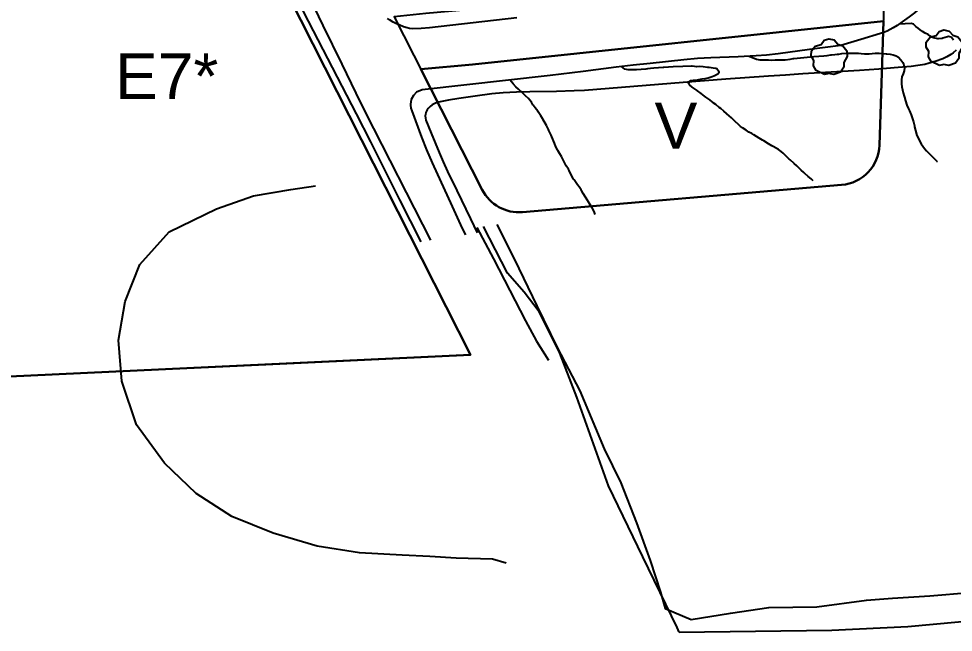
# Model space of a CAD drawing. Extents: x 483350 to 484165, y 4631134 to 4631561.
# Drawn here: x 483904.7 to 484006.6, y 4631243.6 to 4631310.4 of the extents above; entities that cross this region are included whole.
import ezdxf

# ---------------------------------------------------------------- set-up
doc = ezdxf.new("R2010")
doc.units = 0
doc.header["$MEASUREMENT"] = 0
for name, color, linetype, plot in [('1000_corbes', 35, 'Continuous', False), ('1000_corbes mestres', 37, 'Continuous', False), ('_arees', 31, 'Continuous', False)]:
    doc.layers.add(name, color=color, linetype=linetype, plot=plot)
doc.layers.add('_POUM POLIGON', color=5, linetype='Continuous', lineweight=30)
for name, color, linetype in [('_txt claus 1000', 255, 'Continuous'), ('camins', 252, 'Continuous'), ('topo', 252, 'Continuous'), ('voreres', 252, 'Continuous')]:
    doc.layers.add(name, color=color, linetype=linetype)
doc.layers.add('vegetació_arbres', color=7, linetype='Continuous', true_color=0x8bb078)
doc.styles.add('1000SW50', font='swissl.ttf', dxfattribs={"height": 5})

msp = doc.modelspace()

# ---------------------------------------------------------------- linework, layer by layer
at = {"layer": '1000_corbes', "flags": 128}
for points in [[(484006.6, 4631308.084), (484006.394, 4631308.366), (484006.356, 4631308.39), (484006.051, 4631308.46), (484005.942, 4631308.447), (484005.446, 4631308.294), (484005.373, 4631308.266), (484004.949, 4631308.217), (484004.911, 4631308.222), (484004.405, 4631308.311), (484004.325, 4631308.345), (484004.063, 4631308.512), (484003.825, 4631308.677), (484003.52, 4631308.847), (484003.227, 4631309.019), (484002.956, 4631309.204), (484002.743, 4631309.366), (484002.503, 4631309.574), (484002.227, 4631309.809), (484001.987, 4631309.874), (484001.318, 4631309.86), (484000.692, 4631309.822)], [(484006.6, 4631308.084), (484006.394, 4631308.366), (484006.356, 4631308.39), (484006.051, 4631308.46), (484005.942, 4631308.447), (484005.446, 4631308.294), (484005.373, 4631308.266), (484004.949, 4631308.217), (484004.911, 4631308.222), (484004.405, 4631308.311), (484004.325, 4631308.345), (484004.063, 4631308.512), (484003.825, 4631308.677), (484003.52, 4631308.847), (484003.227, 4631309.019), (484002.956, 4631309.204), (484002.743, 4631309.366), (484002.503, 4631309.574), (484002.227, 4631309.809), (484001.987, 4631309.874), (484001.318, 4631309.86), (484000.692, 4631309.822)], [(483984.353, 4631306.317), (483985.129, 4631306.008), (483985.496, 4631305.938), (483985.605, 4631305.927), (483986.061, 4631305.922), (483986.44, 4631305.907), (483986.777, 4631305.902), (483987.167, 4631305.914), (483988.253, 4631305.942), (483988.797, 4631306.005), (483989.127, 4631306.052), (483989.203, 4631306.062), (483990.662, 4631306.212), (483991.024, 4631306.255), (483991.378, 4631306.275), (483992.47, 4631306.355), (483992.824, 4631306.407), (483993.224, 4631306.456), (483993.304, 4631306.465), (483993.665, 4631306.504), (483993.964, 4631306.543), (483994.106, 4631306.542), (483994.446, 4631306.6), (483995.069, 4631306.647), (483995.399, 4631306.645), (483995.701, 4631306.643), (483996.258, 4631306.642), (483996.531, 4631306.614), (483996.905, 4631306.59), (483997.415, 4631306.58), (483998.053, 4631306.64), (483998.518, 4631306.636), (483998.892, 4631306.606), (483999.247, 4631306.588), (483999.334, 4631306.583), (483999.711, 4631306.541), (484000.042, 4631306.481), (484000.36, 4631306.366), (484000.591, 4631306.207), (484000.875, 4631305.924), (484001.069, 4631305.626), (484001.203, 4631305.376), (484001.256, 4631305.053), (484001.216, 4631304.716), (484001.131, 4631304.412), (484000.988, 4631304.059), (484000.938, 4631303.741), (484000.945, 4631303.294), (484000.984, 4631302.979), (484001.043, 4631302.667), (484001.121, 4631302.347), (484001.228, 4631301.973), (484001.259, 4631301.873), (484001.372, 4631301.464), (484001.515, 4631300.977), (484001.703, 4631300.587), (484001.807, 4631300.383), (484001.994, 4631299.919), (484002.104, 4631299.599), (484002.243, 4631299.164), (484002.336, 4631298.739), (484002.362, 4631298.627), (484002.461, 4631298.231), (484002.623, 4631297.697), (484002.772, 4631297.351), (484002.888, 4631297.112), (484003.083, 4631296.782), (484003.457, 4631296.268), (484003.673, 4631296.02), (484003.908, 4631295.755), (484004.286, 4631295.392), (484004.771, 4631294.9), (484004.8, 4631294.863), (484004.809, 4631294.851)], [(483984.353, 4631306.317), (483985.129, 4631306.008), (483985.496, 4631305.938), (483985.605, 4631305.927), (483986.061, 4631305.922), (483986.44, 4631305.907), (483986.777, 4631305.902), (483987.167, 4631305.914), (483988.253, 4631305.942), (483988.797, 4631306.005), (483989.127, 4631306.052), (483989.203, 4631306.062), (483990.662, 4631306.212), (483991.024, 4631306.255), (483991.378, 4631306.275), (483992.47, 4631306.355), (483992.824, 4631306.407), (483993.224, 4631306.456), (483993.304, 4631306.465), (483993.665, 4631306.504), (483993.964, 4631306.543), (483994.106, 4631306.542), (483994.446, 4631306.6), (483995.069, 4631306.647), (483995.399, 4631306.645), (483995.701, 4631306.643), (483996.258, 4631306.642), (483996.531, 4631306.614), (483996.905, 4631306.59), (483997.415, 4631306.58), (483998.053, 4631306.64), (483998.518, 4631306.636), (483998.892, 4631306.606), (483999.247, 4631306.588), (483999.334, 4631306.583), (483999.711, 4631306.541), (484000.042, 4631306.481), (484000.36, 4631306.366), (484000.591, 4631306.207), (484000.875, 4631305.924), (484001.069, 4631305.626), (484001.203, 4631305.376), (484001.256, 4631305.053), (484001.216, 4631304.716), (484001.131, 4631304.412), (484000.988, 4631304.059), (484000.938, 4631303.741), (484000.945, 4631303.294), (484000.984, 4631302.979), (484001.043, 4631302.667), (484001.121, 4631302.347), (484001.228, 4631301.973), (484001.259, 4631301.873), (484001.372, 4631301.464), (484001.515, 4631300.977), (484001.703, 4631300.587), (484001.807, 4631300.383), (484001.994, 4631299.919), (484002.104, 4631299.599), (484002.243, 4631299.164), (484002.336, 4631298.739), (484002.362, 4631298.627), (484002.461, 4631298.231), (484002.623, 4631297.697), (484002.772, 4631297.351), (484002.888, 4631297.112), (484003.083, 4631296.782), (484003.457, 4631296.268), (484003.673, 4631296.02), (484003.908, 4631295.755), (484004.286, 4631295.392), (484004.771, 4631294.9), (484004.8, 4631294.863), (484004.809, 4631294.851)], [(483967.568, 4631289.062), (483967.435, 4631289.391), (483967.224, 4631289.805), (483966.972, 4631290.198), (483966.796, 4631290.504), (483966.752, 4631290.579), (483966.509, 4631290.962), (483966.26, 4631291.359), (483966.063, 4631291.673), (483966.019, 4631291.745), (483965.806, 4631292.074), (483965.634, 4631292.323), (483965.27, 4631292.842), (483965.21, 4631292.928), (483964.981, 4631293.328), (483964.714, 4631293.862), (483964.634, 4631294.004), (483964.403, 4631294.39), (483964.107, 4631294.952), (483964.063, 4631295.043), (483963.88, 4631295.393), (483963.722, 4631295.678), (483963.492, 4631296.047), (483963.442, 4631296.129), (483963.279, 4631296.435), (483963.108, 4631296.834), (483963.015, 4631297.087), (483962.77, 4631297.72), (483962.519, 4631298.236), (483962.472, 4631298.327), (483962.248, 4631298.757), (483961.849, 4631299.474), (483961.804, 4631299.55), (483961.639, 4631299.814), (483961.341, 4631300.255), (483961.292, 4631300.32), (483961.011, 4631300.692), (483960.814, 4631300.988), (483960.782, 4631301.038), (483960.604, 4631301.301), (483960.42, 4631301.56), (483960.287, 4631301.718), (483959.961, 4631302.019), (483959.844, 4631302.125), (483959.559, 4631302.403), (483959.256, 4631302.692), (483959.209, 4631302.735), (483958.92, 4631302.997), (483958.621, 4631303.299), (483958.3, 4631303.723)], [(483967.568, 4631289.062), (483967.435, 4631289.391), (483967.224, 4631289.805), (483966.972, 4631290.198), (483966.796, 4631290.504), (483966.752, 4631290.579), (483966.509, 4631290.962), (483966.26, 4631291.359), (483966.063, 4631291.673), (483966.019, 4631291.745), (483965.806, 4631292.074), (483965.634, 4631292.323), (483965.27, 4631292.842), (483965.21, 4631292.928), (483964.981, 4631293.328), (483964.714, 4631293.862), (483964.634, 4631294.004), (483964.403, 4631294.39), (483964.107, 4631294.952), (483964.063, 4631295.043), (483963.88, 4631295.393), (483963.722, 4631295.678), (483963.492, 4631296.047), (483963.442, 4631296.129), (483963.279, 4631296.435), (483963.108, 4631296.834), (483963.015, 4631297.087), (483962.77, 4631297.72), (483962.519, 4631298.236), (483962.472, 4631298.327), (483962.248, 4631298.757), (483961.849, 4631299.474), (483961.804, 4631299.55), (483961.639, 4631299.814), (483961.341, 4631300.255), (483961.292, 4631300.32), (483961.011, 4631300.692), (483960.814, 4631300.988), (483960.782, 4631301.038), (483960.604, 4631301.301), (483960.42, 4631301.56), (483960.287, 4631301.718), (483959.961, 4631302.019), (483959.844, 4631302.125), (483959.559, 4631302.403), (483959.256, 4631302.692), (483959.209, 4631302.735), (483958.92, 4631302.997), (483958.621, 4631303.299), (483958.3, 4631303.723)]]:
    msp.add_lwpolyline(points, dxfattribs=at)
at = {"layer": '1000_corbes', "extrusion": (0, 0, -1)}
msp.add_lwpolyline([(-483957.846, 4631251.099), (-483956.386, 4631251.521), (-483952.418, 4631251.619), (-483949.54, 4631251.804), (-483946.535, 4631251.952), (-483941.896, 4631252.218), (-483937.284, 4631252.924), (-483932.457, 4631254.34), (-483927.972, 4631256.178), (-483924.074, 4631258.688), (-483920.648, 4631261.993), (-483917.583, 4631266.145), (-483915.988, 4631270.905), (-483915.63, 4631275.367), (-483916.353, 4631279.601), (-483917.962, 4631283.608), (-483921.124, 4631287.176), (-483926.314, 4631289.684), (-483930.324, 4631291.091), (-483934.402, 4631291.782), (-483937.085, 4631292.199)], dxfattribs=at)
at = {"layer": '1000_corbes'}
msp.add_lwpolyline([(483954.666, 4631287.664), (483956.484, 4631284.226), (483958.261, 4631280.779), (483959.984, 4631277.494), (483961.168, 4631275.286), (483962.481, 4631273.19)], dxfattribs=at)
at = {"layer": '1000_corbes mestres', "flags": 128}
msp.add_lwpolyline([(483991.303, 4631292.752), (483991.12, 4631292.917), (483991.077, 4631292.955), (483990.775, 4631293.227), (483990.414, 4631293.552), (483990.298, 4631293.657), (483990.008, 4631293.915), (483989.639, 4631294.274), (483989.538, 4631294.365), (483989.226, 4631294.643), (483988.816, 4631295.012), (483988.702, 4631295.115), (483988.442, 4631295.371), (483988.025, 4631295.768), (483987.814, 4631295.944), (483987.527, 4631296.151), (483986.951, 4631296.468), (483986.807, 4631296.55), (483986.428, 4631296.786), (483985.917, 4631297.101), (483985.779, 4631297.187), (483985.439, 4631297.404), (483984.846, 4631297.764), (483984.611, 4631297.895), (483984.313, 4631298.06), (483984.006, 4631298.254), (483983.619, 4631298.521), (483983.407, 4631298.674), (483983.172, 4631298.87), (483982.818, 4631299.221), (483982.631, 4631299.4), (483982.401, 4631299.599), (483982.141, 4631299.833), (483981.896, 4631300.054), (483981.85, 4631300.095), (483981.591, 4631300.328), (483981.239, 4631300.613), (483981.071, 4631300.748), (483980.697, 4631301.044), (483980.427, 4631301.247), (483980.32, 4631301.331), (483980.039, 4631301.551), (483979.632, 4631301.858), (483979.476, 4631301.975), (483979.093, 4631302.27), (483978.715, 4631302.549), (483978.659, 4631302.589), (483978.34, 4631302.806), (483978.126, 4631302.959), (483977.852, 4631303.199), (483977.715, 4631303.337), (483977.923, 4631303.645), (483977.952, 4631303.656), (483978.269, 4631303.704), (483978.557, 4631303.725), (483978.865, 4631303.771), (483979.198, 4631303.839), (483979.538, 4631303.897), (483979.857, 4631303.964), (483980.208, 4631304.085), (483980.584, 4631304.225), (483980.62, 4631304.238), (483980.91, 4631304.389), (483981.053, 4631304.567), (483980.812, 4631304.929), (483980.703, 4631304.963), (483980.408, 4631305.021), (483979.986, 4631305.076), (483979.8, 4631305.106), (483979.339, 4631305.176), (483978.939, 4631305.213), (483978.622, 4631305.178), (483978.132, 4631305.249), (483978.045, 4631305.246), (483977.122, 4631305.183), (483976.068, 4631305.148), (483975.034, 4631305.088), (483974.948, 4631305.085), (483973.954, 4631305.027), (483973.574, 4631304.979), (483973.261, 4631304.939), (483973.069, 4631304.92), (483972.073, 4631304.851), (483971.141, 4631304.847), (483970.776, 4631304.917), (483970.441, 4631305.182)], dxfattribs=at)
msp.add_lwpolyline([(483991.303, 4631292.752), (483991.12, 4631292.917), (483991.077, 4631292.955), (483990.775, 4631293.227), (483990.414, 4631293.552), (483990.298, 4631293.657), (483990.008, 4631293.915), (483989.639, 4631294.274), (483989.538, 4631294.365), (483989.226, 4631294.643), (483988.816, 4631295.012), (483988.702, 4631295.115), (483988.442, 4631295.371), (483988.025, 4631295.768), (483987.814, 4631295.944), (483987.527, 4631296.151), (483986.951, 4631296.468), (483986.807, 4631296.55), (483986.428, 4631296.786), (483985.917, 4631297.101), (483985.779, 4631297.187), (483985.439, 4631297.404), (483984.846, 4631297.764), (483984.611, 4631297.895), (483984.313, 4631298.06), (483984.006, 4631298.254), (483983.619, 4631298.521), (483983.407, 4631298.674), (483983.172, 4631298.87), (483982.818, 4631299.221), (483982.631, 4631299.4), (483982.401, 4631299.599), (483982.141, 4631299.833), (483981.896, 4631300.054), (483981.85, 4631300.095), (483981.591, 4631300.328), (483981.239, 4631300.613), (483981.071, 4631300.748), (483980.697, 4631301.044), (483980.427, 4631301.247), (483980.32, 4631301.331), (483980.039, 4631301.551), (483979.632, 4631301.858), (483979.476, 4631301.975), (483979.093, 4631302.27), (483978.715, 4631302.549), (483978.659, 4631302.589), (483978.34, 4631302.806), (483978.126, 4631302.959), (483977.852, 4631303.199), (483977.715, 4631303.337), (483977.923, 4631303.645), (483977.952, 4631303.656), (483978.269, 4631303.704), (483978.557, 4631303.725), (483978.865, 4631303.771), (483979.198, 4631303.839), (483979.538, 4631303.897), (483979.857, 4631303.964), (483980.208, 4631304.085), (483980.584, 4631304.225), (483980.62, 4631304.238), (483980.91, 4631304.389), (483981.053, 4631304.567), (483980.812, 4631304.929), (483980.703, 4631304.963), (483980.408, 4631305.021), (483979.986, 4631305.076), (483979.8, 4631305.106), (483979.339, 4631305.176), (483978.939, 4631305.213), (483978.622, 4631305.178), (483978.132, 4631305.249), (483978.045, 4631305.246), (483977.122, 4631305.183), (483976.068, 4631305.148), (483975.034, 4631305.088), (483974.948, 4631305.085), (483973.954, 4631305.027), (483973.574, 4631304.979), (483973.261, 4631304.939), (483973.069, 4631304.92), (483972.073, 4631304.851), (483971.141, 4631304.847), (483970.776, 4631304.917), (483970.441, 4631305.182)], dxfattribs=at)
at = {"layer": '_arees'}
msp.add_lwpolyline([(483915.658, 4631349.384, 0.69425), (483910.072, 4631348.755), (483907.632, 4631338.992), (483904.401, 4631328.001), (483900.746, 4631317.33), (483895.601, 4631302.873), (483889.156, 4631285.455), (483884.569, 4631273.002), (483883.637, 4631270.478), (483905.909, 4631271.528), (483932.439, 4631272.779), (483953.983, 4631273.794)], format="xyb", close=True, dxfattribs=at)
at = {"layer": '_arees', "ltscale": 10}
msp.add_lwpolyline([(483999.177, 4631316.198), (483953.595, 4631311.39), (483949.089, 4631310.983), (483945.65, 4631310.625), (483955.254, 4631291.771, 0.3051022), (483959.645, 4631289.33), (483994.414, 4631292.288, 0.3800904), (483998.531, 4631296.624)], format="xyb", close=True, dxfattribs=at)
at = {"layer": '_POUM POLIGON'}
for p, q in [((483998.977, 4631310.144), (483998.531, 4631296.624)), ((483955.254, 4631291.771), (483948.56, 4631304.911))]:
    msp.add_line(p, q, dxfattribs=at)
at = {"layer": '_POUM POLIGON', "linetype": 'Continuous'}
msp.add_line((483959.645, 4631289.33), (483994.414, 4631292.288), dxfattribs=at)
at = {"layer": '_POUM POLIGON', "flags": 128}
msp.add_lwpolyline([(483953.983, 4631273.794), (483915.658, 4631349.384, 0.69425), (483910.072, 4631348.755)], format="xyb", dxfattribs=at)
at = {"layer": '_POUM POLIGON', "linetype": 'Continuous'}
for points in [[(483948.56, 4631304.911), (483954.18, 4631305.418), (483998.977, 4631310.144)], [(483953.983, 4631273.794), (483883.637, 4631270.478)]]:
    msp.add_lwpolyline(points, dxfattribs=at)
at = {"layer": '_POUM POLIGON'}
for centre, start, end in [((483994.033, 4631296.772), 274.86316, 358.10842), ((483959.263, 4631293.814), 206.99453, 274.86316)]:
    msp.add_arc(centre, 4.5, start, end, dxfattribs=at)
at = {"layer": 'camins', "flags": 128}
for points in [[(483933.499, 4631315.573), (483936.831, 4631309.072), (483939.963, 4631303.047), (483941.524, 4631300.032), (483943.066, 4631297.007), (483946.254, 4631290.686), (483948.562, 4631286.108)], [(483933.499, 4631315.573), (483936.831, 4631309.072), (483939.963, 4631303.047), (483941.524, 4631300.032), (483943.066, 4631297.007), (483946.254, 4631290.686), (483948.562, 4631286.108)], [(484006.9, 4631306.971), (484006.566, 4631306.684), (484006.304, 4631306.492), (484005.888, 4631306.242), (484005.434, 4631306.039), (484004.586, 4631305.743), (484003.946, 4631305.554), (484003.462, 4631305.434), (484002.729, 4631305.291), (484001.982, 4631305.2), (484000.578, 4631305.083), (483998.471, 4631304.914), (483996.36, 4631304.765), (483993.883, 4631304.611), (483990.166, 4631304.384), (483988.308, 4631304.265), (483986.453, 4631304.139), (483981.804, 4631303.801), (483977.155, 4631303.454), (483971.77, 4631303.029), (483969.078, 4631302.811), (483966.385, 4631302.599), (483965.278, 4631302.531), (483963.34, 4631302.474), (483960.431, 4631302.441), (483958.978, 4631302.404), (483957.524, 4631302.326), (483956.31, 4631302.213), (483954.499, 4631301.978), (483952.689, 4631301.718), (483951.583, 4631301.534), (483951.033, 4631301.423), (483950.484, 4631301.301), (483950.171, 4631301.208), (483949.949, 4631301.11), (483949.79, 4631301.016), (483949.564, 4631300.839), (483949.352, 4631300.612), (483949.245, 4631300.461), (483949.114, 4631300.183), (483949.061, 4631299.969), (483949.046, 4631299.807), (483949.062, 4631299.569), (483949.124, 4631299.342), (483949.672, 4631297.941), (483950.542, 4631295.84)], [(484006.9, 4631306.971), (484006.566, 4631306.684), (484006.304, 4631306.492), (484005.888, 4631306.242), (484005.434, 4631306.039), (484004.586, 4631305.743), (484003.946, 4631305.554), (484003.462, 4631305.434), (484002.729, 4631305.291), (484001.982, 4631305.2), (484000.578, 4631305.083), (483998.471, 4631304.914), (483996.36, 4631304.765), (483993.883, 4631304.611), (483990.166, 4631304.384), (483988.308, 4631304.265), (483986.453, 4631304.139), (483981.804, 4631303.801), (483977.155, 4631303.454), (483971.77, 4631303.029), (483969.078, 4631302.811), (483966.385, 4631302.599), (483965.278, 4631302.531), (483963.34, 4631302.474), (483960.431, 4631302.441), (483958.978, 4631302.404), (483957.524, 4631302.326), (483956.31, 4631302.213), (483954.499, 4631301.978), (483952.689, 4631301.718), (483951.583, 4631301.534), (483951.033, 4631301.423), (483950.484, 4631301.301), (483950.171, 4631301.208), (483949.949, 4631301.11), (483949.79, 4631301.016), (483949.564, 4631300.839), (483949.352, 4631300.612), (483949.245, 4631300.461), (483949.114, 4631300.183), (483949.061, 4631299.969), (483949.046, 4631299.807), (483949.062, 4631299.569), (483949.124, 4631299.342), (483949.672, 4631297.941), (483950.542, 4631295.84)], [(483950.542, 4631295.84), (483951.003, 4631294.799), (483951.484, 4631293.768), (483952.473, 4631291.705), (483953.957, 4631288.612), (483954.707, 4631287.063)], [(483950.542, 4631295.84), (483951.003, 4631294.799), (483951.484, 4631293.768), (483952.473, 4631291.705), (483953.957, 4631288.612), (483954.707, 4631287.063)]]:
    msp.add_lwpolyline(points, dxfattribs=at)
at = {"layer": 'topo', "linetype": 'Continuous', "flags": 128}
for points in [[(483976.71, 4631243.55), (483976.49, 4631244.08), (483972.76, 4631251.79), (483969.02, 4631259.5), (483965.57, 4631269.18), (483963.71, 4631273.95), (483961.44, 4631278.47), (483959.81, 4631280.62), (483958, 4631282.67), (483955.382, 4631287.775)], [(483976.71, 4631243.55), (483985.03, 4631243.68), (483993.35, 4631243.8), (484001.63, 4631244.17), (484009.89, 4631244.95), (484011.41, 4631245.4), (484013.54, 4631246.55), (484014.63, 4631247.04), (484015.78, 4631247.28), (484017.93, 4631247.4), (484020.07, 4631247.52)]]:
    msp.add_lwpolyline(points, dxfattribs=at)
at = {"layer": 'topo', "linetype": 'ByBlock'}
msp.add_lwpolyline([(483956.825, 4631287.999), (483958.758, 4631284.186), (483961.208, 4631279.114), (483963.434, 4631274.57), (483965.879, 4631269.843), (483968.535, 4631263.537), (483970.354, 4631259.851), (483972.061, 4631255.463), (483973.545, 4631251.379), (483974.678, 4631247.924), (483975.196, 4631246.146), (483978.001, 4631244.948), (483982.31, 4631245.621), (483986.467, 4631246.242), (483991.7, 4631246.339), (483997.117, 4631247.046), (483999.949, 4631247.265), (484004.018, 4631247.529), (484008.357, 4631247.886)], dxfattribs=at)
at = {"layer": 'vegetació_arbres', "flags": 128}
for points in [[(484005.072, 4631305.306), (484004.164, 4631305.73), (484003.882, 4631306.238), (484003.904, 4631306.836), (484003.628, 4631307.316), (484003.636, 4631307.864), (484004.068, 4631308.386), (484004.708, 4631308.584), (484005.036, 4631309.024), (484005.552, 4631309.19), (484006.12, 4631309.06), (484006.512, 4631308.606), (484007.074, 4631308.44), (484007.5, 4631307.872), (484007.548, 4631307.246), (484007.172, 4631306.616), (484007.172, 4631306.08), (484006.808, 4631305.56), (484006.084, 4631305.292), (484005.53, 4631305.416), (484005.072, 4631305.306)], [(484005.072, 4631305.306), (484004.164, 4631305.73), (484003.882, 4631306.238), (484003.904, 4631306.836), (484003.628, 4631307.316), (484003.636, 4631307.864), (484004.068, 4631308.386), (484004.708, 4631308.584), (484005.036, 4631309.024), (484005.552, 4631309.19), (484006.12, 4631309.06), (484006.512, 4631308.606), (484007.074, 4631308.44), (484007.5, 4631307.872), (484007.548, 4631307.246), (484007.172, 4631306.616), (484007.172, 4631306.08), (484006.808, 4631305.56), (484006.084, 4631305.292), (484005.53, 4631305.416), (484005.072, 4631305.306)], [(483992.549, 4631304.334), (483991.641, 4631304.758), (483991.359, 4631305.266), (483991.381, 4631305.864), (483991.105, 4631306.344), (483991.113, 4631306.892), (483991.545, 4631307.414), (483992.185, 4631307.612), (483992.513, 4631308.052), (483993.029, 4631308.218), (483993.597, 4631308.088), (483993.989, 4631307.634), (483994.551, 4631307.468), (483994.977, 4631306.9), (483995.025, 4631306.274), (483994.649, 4631305.644), (483994.649, 4631305.108), (483994.285, 4631304.588), (483993.561, 4631304.32), (483993.007, 4631304.444), (483992.549, 4631304.334)], [(483992.549, 4631304.334), (483991.641, 4631304.758), (483991.359, 4631305.266), (483991.381, 4631305.864), (483991.105, 4631306.344), (483991.113, 4631306.892), (483991.545, 4631307.414), (483992.185, 4631307.612), (483992.513, 4631308.052), (483993.029, 4631308.218), (483993.597, 4631308.088), (483993.989, 4631307.634), (483994.551, 4631307.468), (483994.977, 4631306.9), (483995.025, 4631306.274), (483994.649, 4631305.644), (483994.649, 4631305.108), (483994.285, 4631304.588), (483993.561, 4631304.32), (483993.007, 4631304.444), (483992.549, 4631304.334)]]:
    msp.add_lwpolyline(points, dxfattribs=at)
at = {"layer": 'voreres', "flags": 128}
for points in [[(484006.602, 4631317.677), (484006.48, 4631316.905), (484006.306, 4631316.135), (484006.146, 4631315.572), (484005.998, 4631315.162), (484005.727, 4631314.568), (484005.391, 4631314.002), (484005.232, 4631313.783), (484004.974, 4631313.48), (484004.694, 4631313.193), (484003.987, 4631312.511), (484002.901, 4631311.526), (484002.337, 4631311.052), (484001.753, 4631310.592), (484001.024, 4631310.049), (484000.465, 4631309.666), (484000.036, 4631309.403), (483999.367, 4631309.059), (483999.021, 4631308.916), (483998.664, 4631308.795), (483996.486, 4631308.142), (483994.309, 4631307.49)], [(484006.602, 4631317.677), (484006.48, 4631316.905), (484006.306, 4631316.135), (484006.146, 4631315.572), (484005.998, 4631315.162), (484005.727, 4631314.568), (484005.391, 4631314.002), (484005.232, 4631313.783), (484004.974, 4631313.48), (484004.694, 4631313.193), (484003.987, 4631312.511), (484002.901, 4631311.526), (484002.337, 4631311.052), (484001.753, 4631310.592), (484001.024, 4631310.049), (484000.465, 4631309.666), (484000.036, 4631309.403), (483999.367, 4631309.059), (483999.021, 4631308.916), (483998.664, 4631308.795), (483996.486, 4631308.142), (483994.309, 4631307.49)], [(483949.666, 4631286.279), (483947.008, 4631291.482), (483943.445, 4631298.457), (483942.041, 4631301.243), (483939.978, 4631305.444), (483937.936, 4631309.655), (483936.473, 4631312.723)], [(483949.666, 4631286.279), (483947.008, 4631291.482), (483943.445, 4631298.457), (483942.041, 4631301.243), (483939.978, 4631305.444), (483937.936, 4631309.655), (483936.473, 4631312.723)], [(483959.039, 4631310.503), (483954.268, 4631309.974), (483949.499, 4631309.428), (483948.593, 4631309.346), (483947.687, 4631309.307), (483947.324, 4631309.335), (483947.056, 4631309.395), (483946.659, 4631309.527), (483946.264, 4631309.686), (483945.851, 4631309.866), (483945.554, 4631310.015), (483945.132, 4631310.275), (483944.931, 4631310.426)], [(483959.039, 4631310.503), (483954.268, 4631309.974), (483949.499, 4631309.428), (483948.593, 4631309.346), (483947.687, 4631309.307), (483947.324, 4631309.335), (483947.056, 4631309.395), (483946.659, 4631309.527), (483946.264, 4631309.686), (483945.851, 4631309.866), (483945.554, 4631310.015), (483945.132, 4631310.275), (483944.931, 4631310.426)], [(483994.309, 4631307.49), (483990.9, 4631307.038), (483987.492, 4631306.585), (483986.214, 4631306.442), (483985.092, 4631306.354), (483983.125, 4631306.255), (483980.171, 4631306.146), (483978.696, 4631306.064), (483977.223, 4631305.939), (483973.535, 4631305.542), (483971.693, 4631305.332), (483969.854, 4631305.111), (483966.259, 4631304.664), (483962.664, 4631304.215), (483948.698, 4631302.64)], [(483994.309, 4631307.49), (483990.9, 4631307.038), (483987.492, 4631306.585), (483986.214, 4631306.442), (483985.092, 4631306.354), (483983.125, 4631306.255), (483980.171, 4631306.146), (483978.696, 4631306.064), (483977.223, 4631305.939), (483973.535, 4631305.542), (483971.693, 4631305.332), (483969.854, 4631305.111), (483966.259, 4631304.664), (483962.664, 4631304.215), (483948.698, 4631302.64)], [(483948.698, 4631302.64), (483948.096, 4631302.387), (483947.77, 4631302.029), (483947.51, 4631301.605), (483947.433, 4631301.101), (483947.434, 4631300.993), (483947.476, 4631300.667), (483947.563, 4631300.353), (483948.62, 4631297.516), (483949.186, 4631296.109), (483949.794, 4631294.72), (483951.979, 4631289.946), (483953.08, 4631287.564), (483953.412, 4631286.862)], [(483948.698, 4631302.64), (483948.096, 4631302.387), (483947.77, 4631302.029), (483947.51, 4631301.605), (483947.433, 4631301.101), (483947.434, 4631300.993), (483947.476, 4631300.667), (483947.563, 4631300.353), (483948.62, 4631297.516), (483949.186, 4631296.109), (483949.794, 4631294.72), (483951.979, 4631289.946), (483953.08, 4631287.564), (483953.412, 4631286.862)]]:
    msp.add_lwpolyline(points, dxfattribs=at)

# ---------------------------------------------------------------- texts
at = {"layer": '_txt claus 1000', "style": '1000SW50'}
for s, p in [('E7*', (483915.239, 4631301.642)), ('V', (483974.032, 4631296.242))]:
    msp.add_text(s, height=5, dxfattribs=at).set_placement(p)

doc.saveas('drawing.dxf')
